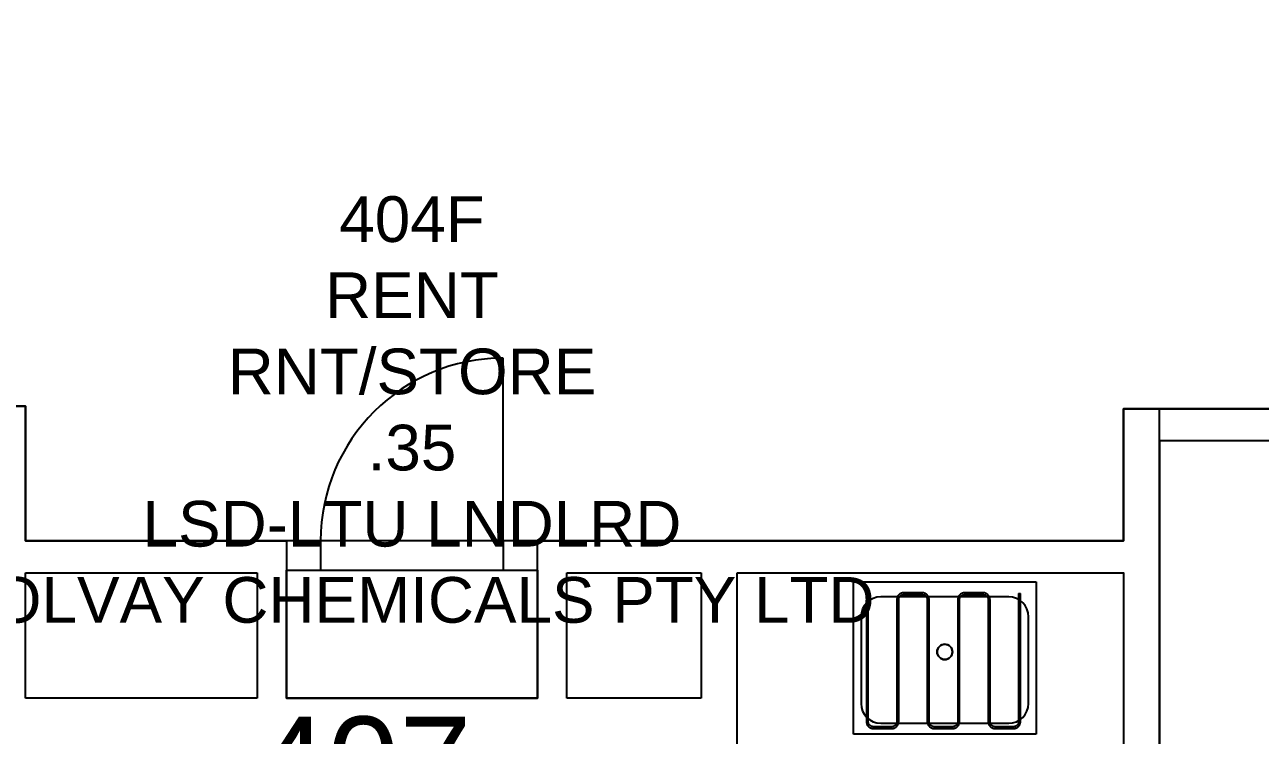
# Model space of a CAD drawing. Extents: x 14785 to 50894, y -3296 to 56414.
# Drawn here: x 30440 to 34499, y 10857 to 13190 of the extents above; entities that cross this region are included whole.
import ezdxf

# ---------------------------------------------------------------- set-up
doc = ezdxf.new("R2010")
doc.units = 0
doc.header["$MEASUREMENT"] = 0
for name, color, linetype in [('A-Door', 252, 'CONTINUOUS'), ('A-Wall__Brick', 7, 'CONTINUOUS'), ('H-Fixtures__Sink', 252, 'CONTINUOUS'), ('RM$', 7, 'CONTINUOUS'), ('RM$TXT', 4, 'CONTINUOUS'), ('SU$', 12, 'CONTINUOUS')]:
    doc.layers.add(name, color=color, linetype=linetype)
doc.styles.add('Arial', font='arial.ttf')

msp = doc.modelspace()

# ---------------------------------------------------------------- linework, layer by layer
at = {"layer": 'A-Door'}
for p, q in [((32012.1, 11495.9), (32012.1, 12095.9)), ((35517.1, 11823.9), (34167.1, 11823.9))]:
    msp.add_line(p, q, dxfattribs=at)
at = {"layer": 'A-Door', "color": 252}
msp.add_arc((32012.1, 11495.9), 600, 90, 180, dxfattribs=at)
at = {"layer": 'A-Wall__Brick'}
for p, q in [((30442.1, 11937.9), (26550.1, 11937.9)), ((30442.1, 11495.9), (30442.1, 11937.9)), ((34167.1, 11928.9), (34049.1, 11928.9)), ((34049.1, 11928.9), (34049.1, 11495.9)), ((34167.1, 10290.9), (34167.1, 11928.9)), ((31202.1, 11495.9), (30442.1, 11495.9)), ((31412.1, 11495.9), (31203.6, 11495.9)), ((31412.1, 11495.9), (31412.1, 11399.9)), ((34049.1, 11495.9), (32012.1, 11495.9)), ((32012.1, 11495.9), (32012.1, 11399.9)), ((30442.1, 10978.9), (30442.1, 11390.9)), ((30442.1, 11390.9), (31203.6, 11390.9)), ((31203.6, 11390.9), (31203.6, 10978.9)), ((31299.6, 11399.9), (31412.1, 11399.9)), ((31299.6, 10978.9), (31299.6, 11399.9)), ((32012.1, 11399.9), (32124.6, 11399.9)), ((32124.6, 11399.9), (32124.6, 10978.9)), ((32220.6, 11390.9), (32662.1, 11390.9)), ((32220.6, 10978.9), (32220.6, 11390.9)), ((32662.1, 11390.9), (32662.1, 10978.9)), ((32780.1, 9482.9), (32780.1, 11390.9)), ((32780.1, 11390.9), (34049.1, 11390.9)), ((34049.1, 11390.9), (34049.1, 10290.9)), ((31203.6, 10978.9), (30442.1, 10978.9)), ((32124.6, 10978.9), (31299.6, 10978.9)), ((32662.1, 10978.9), (32220.6, 10978.9))]:
    msp.add_line(p, q, dxfattribs=at)
at = {"layer": 'H-Fixtures__Sink'}
for p, q in [((33162.1, 10860.9), (33162.1, 11360.9)), ((33162.1, 11360.9), (33762.1, 11360.9)), ((33387.8, 11325.4), (33327.8, 11325.4)), ((33587.8, 11325.4), (33527.8, 11325.4)), ((33762.1, 11360.9), (33762.1, 10860.9)), ((33204.8, 11322.4), (33204.8, 10902.4)), ((33204.8, 11322.4), (33210.8, 11322.4)), ((33210.8, 10902.4), (33210.8, 11322.4)), ((33672.1, 11311.8), (33252.1, 11311.8)), ((33304.8, 11302.4), (33304.8, 10902.4)), ((33310.8, 10902.4), (33310.8, 11302.4)), ((33327.8, 11319.4), (33387.8, 11319.4)), ((33404.8, 11302.4), (33404.8, 10902.4)), ((33410.8, 10902.4), (33410.8, 11302.4)), ((33504.8, 11302.4), (33504.8, 10902.4)), ((33510.8, 10902.4), (33510.8, 11302.4)), ((33527.8, 11319.4), (33587.8, 11319.4)), ((33604.8, 11302.4), (33604.8, 10902.4)), ((33610.8, 10902.4), (33610.8, 11302.4)), ((33704.8, 11322.4), (33704.8, 10902.4)), ((33704.8, 11322.4), (33710.8, 11322.4)), ((33710.8, 10902.4), (33710.8, 11322.4)), ((33187.1, 11246.8), (33187.1, 10961.8)), ((33737.1, 10961.8), (33737.1, 11246.8)), ((33287.8, 10885.4), (33227.8, 10885.4)), ((33227.8, 10879.4), (33287.8, 10879.4)), ((33252.1, 10896.8), (33672.1, 10896.8)), ((33487.8, 10885.4), (33427.8, 10885.4)), ((33427.8, 10879.4), (33487.8, 10879.4)), ((33687.8, 10885.4), (33627.8, 10885.4)), ((33627.8, 10879.4), (33687.8, 10879.4)), ((33762.1, 10860.9), (33162.1, 10860.9))]:
    msp.add_line(p, q, dxfattribs=at)
at = {"layer": 'H-Fixtures__Sink', "flags": 128}
for points in [[(33327.8, 11325.4), (33326.9, 11325.3), (33326, 11325.3), (33325.1, 11325.2), (33324.1, 11325.1), (33323.2, 11324.9), (33322.3, 11324.7), (33321.4, 11324.5), (33320.6, 11324.2), (33319.7, 11323.9), (33318.8, 11323.5), (33318, 11323.2), (33317.2, 11322.8), (33316.4, 11322.3), (33315.6, 11321.8), (33314.8, 11321.3), (33314.1, 11320.8), (33313.3, 11320.2), (33312.6, 11319.6), (33312, 11319), (33311.3, 11318.4), (33310.7, 11317.7), (33310.1, 11317), (33309.5, 11316.3), (33309, 11315.5), (33308.5, 11314.8), (33308, 11314), (33307.5, 11313.2), (33307.1, 11312.4), (33306.7, 11311.5), (33306.4, 11310.7), (33306.1, 11309.8), (33305.8, 11308.9), (33305.5, 11308.1), (33305.3, 11307.2), (33305.1, 11306.3), (33305, 11305.4), (33304.9, 11304.4), (33304.8, 11303.5), (33304.8, 11302.6), (33304.8, 11302.4)], [(33410.8, 11302.4), (33410.8, 11303.3), (33410.7, 11304.2), (33410.6, 11305.1), (33410.5, 11306), (33410.3, 11306.9), (33410.1, 11307.8), (33409.9, 11308.7), (33409.6, 11309.6), (33409.3, 11310.5), (33409, 11311.3), (33408.6, 11312.1), (33408.2, 11313), (33407.8, 11313.8), (33407.3, 11314.6), (33406.8, 11315.3), (33406.3, 11316.1), (33405.7, 11316.8), (33405.1, 11317.5), (33404.5, 11318.2), (33403.8, 11318.9), (33403.2, 11319.5), (33402.5, 11320.1), (33401.7, 11320.7), (33401, 11321.2), (33400.2, 11321.7), (33399.4, 11322.2), (33398.6, 11322.6), (33397.8, 11323.1), (33397, 11323.4), (33396.1, 11323.8), (33395.3, 11324.1), (33394.4, 11324.4), (33393.5, 11324.6), (33392.6, 11324.8), (33391.7, 11325), (33390.8, 11325.2), (33389.9, 11325.3), (33389, 11325.3), (33388.1, 11325.4), (33387.8, 11325.4)], [(33527.8, 11325.4), (33526.9, 11325.3), (33526, 11325.3), (33525.1, 11325.2), (33524.1, 11325.1), (33523.2, 11324.9), (33522.3, 11324.7), (33521.4, 11324.5), (33520.6, 11324.2), (33519.7, 11323.9), (33518.8, 11323.5), (33518, 11323.2), (33517.2, 11322.8), (33516.4, 11322.3), (33515.6, 11321.8), (33514.8, 11321.3), (33514.1, 11320.8), (33513.3, 11320.2), (33512.6, 11319.6), (33512, 11319), (33511.3, 11318.4), (33510.7, 11317.7), (33510.1, 11317), (33509.5, 11316.3), (33509, 11315.5), (33508.5, 11314.8), (33508, 11314), (33507.5, 11313.2), (33507.1, 11312.4), (33506.7, 11311.5), (33506.4, 11310.7), (33506.1, 11309.8), (33505.8, 11308.9), (33505.5, 11308.1), (33505.3, 11307.2), (33505.1, 11306.3), (33505, 11305.4), (33504.9, 11304.4), (33504.8, 11303.5), (33504.8, 11302.6), (33504.8, 11302.4)], [(33610.8, 11302.4), (33610.8, 11303.3), (33610.7, 11304.2), (33610.6, 11305.1), (33610.5, 11306), (33610.3, 11306.9), (33610.1, 11307.8), (33609.9, 11308.7), (33609.6, 11309.6), (33609.3, 11310.5), (33609, 11311.3), (33608.6, 11312.1), (33608.2, 11313), (33607.8, 11313.8), (33607.3, 11314.6), (33606.8, 11315.3), (33606.3, 11316.1), (33605.7, 11316.8), (33605.1, 11317.5), (33604.5, 11318.2), (33603.8, 11318.9), (33603.2, 11319.5), (33602.5, 11320.1), (33601.7, 11320.7), (33601, 11321.2), (33600.2, 11321.7), (33599.4, 11322.2), (33598.6, 11322.6), (33597.8, 11323.1), (33597, 11323.4), (33596.1, 11323.8), (33595.3, 11324.1), (33594.4, 11324.4), (33593.5, 11324.6), (33592.6, 11324.8), (33591.7, 11325), (33590.8, 11325.2), (33589.9, 11325.3), (33589, 11325.3), (33588.1, 11325.4), (33587.8, 11325.4)], [(33310.8, 11302.4), (33310.8, 11303), (33310.9, 11303.7), (33310.9, 11304.4), (33311, 11305.1), (33311.1, 11305.7), (33311.3, 11306.4), (33311.5, 11307), (33311.7, 11307.7), (33311.9, 11308.3), (33312.1, 11309), (33312.4, 11309.6), (33312.7, 11310.2), (33313.1, 11310.8), (33313.4, 11311.4), (33313.8, 11312), (33314.2, 11312.5), (33314.6, 11313), (33315, 11313.6), (33315.5, 11314.1), (33316, 11314.5), (33316.5, 11315), (33317, 11315.5), (33317.5, 11315.9), (33318.1, 11316.3), (33318.6, 11316.7), (33319.2, 11317), (33319.8, 11317.3), (33320.4, 11317.7), (33321, 11317.9), (33321.6, 11318.2), (33322.3, 11318.4), (33322.9, 11318.6), (33323.6, 11318.8), (33324.2, 11319), (33324.9, 11319.1), (33325.6, 11319.2), (33326.3, 11319.3), (33326.9, 11319.3), (33327.6, 11319.4), (33327.8, 11319.4)], [(33387.8, 11319.4), (33388.5, 11319.3), (33389.2, 11319.3), (33389.8, 11319.2), (33390.5, 11319.1), (33391.2, 11319), (33391.8, 11318.9), (33392.5, 11318.7), (33393.2, 11318.5), (33393.8, 11318.3), (33394.4, 11318), (33395, 11317.7), (33395.7, 11317.4), (33396.3, 11317.1), (33396.8, 11316.8), (33397.4, 11316.4), (33398, 11316), (33398.5, 11315.6), (33399, 11315.1), (33399.5, 11314.7), (33400, 11314.2), (33400.5, 11313.7), (33400.9, 11313.2), (33401.3, 11312.7), (33401.7, 11312.1), (33402.1, 11311.5), (33402.5, 11311), (33402.8, 11310.4), (33403.1, 11309.8), (33403.4, 11309.1), (33403.6, 11308.5), (33403.9, 11307.9), (33404.1, 11307.2), (33404.3, 11306.6), (33404.4, 11305.9), (33404.6, 11305.2), (33404.7, 11304.6), (33404.7, 11303.9), (33404.8, 11303.2), (33404.8, 11302.5), (33404.8, 11302.4)], [(33510.8, 11302.4), (33510.8, 11303), (33510.9, 11303.7), (33510.9, 11304.4), (33511, 11305.1), (33511.1, 11305.7), (33511.3, 11306.4), (33511.5, 11307), (33511.7, 11307.7), (33511.9, 11308.3), (33512.1, 11309), (33512.4, 11309.6), (33512.7, 11310.2), (33513.1, 11310.8), (33513.4, 11311.4), (33513.8, 11312), (33514.2, 11312.5), (33514.6, 11313), (33515, 11313.6), (33515.5, 11314.1), (33516, 11314.5), (33516.5, 11315), (33517, 11315.5), (33517.5, 11315.9), (33518.1, 11316.3), (33518.6, 11316.7), (33519.2, 11317), (33519.8, 11317.3), (33520.4, 11317.7), (33521, 11317.9), (33521.6, 11318.2), (33522.3, 11318.4), (33522.9, 11318.6), (33523.6, 11318.8), (33524.2, 11319), (33524.9, 11319.1), (33525.6, 11319.2), (33526.3, 11319.3), (33526.9, 11319.3), (33527.6, 11319.4), (33527.8, 11319.4)], [(33587.8, 11319.4), (33588.5, 11319.3), (33589.2, 11319.3), (33589.8, 11319.2), (33590.5, 11319.1), (33591.2, 11319), (33591.8, 11318.9), (33592.5, 11318.7), (33593.2, 11318.5), (33593.8, 11318.3), (33594.4, 11318), (33595, 11317.7), (33595.7, 11317.4), (33596.3, 11317.1), (33596.8, 11316.8), (33597.4, 11316.4), (33598, 11316), (33598.5, 11315.6), (33599, 11315.1), (33599.5, 11314.7), (33600, 11314.2), (33600.5, 11313.7), (33600.9, 11313.2), (33601.3, 11312.7), (33601.7, 11312.1), (33602.1, 11311.5), (33602.5, 11311), (33602.8, 11310.4), (33603.1, 11309.8), (33603.4, 11309.1), (33603.6, 11308.5), (33603.9, 11307.9), (33604.1, 11307.2), (33604.3, 11306.6), (33604.4, 11305.9), (33604.6, 11305.2), (33604.7, 11304.6), (33604.7, 11303.9), (33604.8, 11303.2), (33604.8, 11302.5), (33604.8, 11302.4)], [(33204.8, 10902.4), (33204.8, 10901.4), (33204.9, 10900.5), (33205, 10899.6), (33205.1, 10898.7), (33205.3, 10897.8), (33205.5, 10896.9), (33205.7, 10896), (33206, 10895.1), (33206.3, 10894.2), (33206.6, 10893.4), (33207, 10892.6), (33207.4, 10891.7), (33207.8, 10890.9), (33208.3, 10890.1), (33208.8, 10889.4), (33209.4, 10888.6), (33209.9, 10887.9), (33210.5, 10887.2), (33211.1, 10886.5), (33211.8, 10885.9), (33212.5, 10885.2), (33213.2, 10884.6), (33213.9, 10884.1), (33214.6, 10883.5), (33215.4, 10883), (33216.2, 10882.5), (33217, 10882.1), (33217.8, 10881.6), (33218.6, 10881.3), (33219.5, 10880.9), (33220.3, 10880.6), (33221.2, 10880.3), (33222.1, 10880.1), (33223, 10879.9), (33223.9, 10879.7), (33224.8, 10879.5), (33225.7, 10879.4), (33226.6, 10879.4), (33227.6, 10879.4), (33227.8, 10879.4)], [(33227.8, 10885.4), (33227.1, 10885.4), (33226.4, 10885.4), (33225.8, 10885.5), (33225.1, 10885.6), (33224.4, 10885.7), (33223.8, 10885.8), (33223.1, 10886), (33222.5, 10886.2), (33221.8, 10886.4), (33221.2, 10886.7), (33220.6, 10887), (33220, 10887.3), (33219.4, 10887.6), (33218.8, 10887.9), (33218.2, 10888.3), (33217.7, 10888.7), (33217.1, 10889.1), (33216.6, 10889.6), (33216.1, 10890), (33215.6, 10890.5), (33215.1, 10891), (33214.7, 10891.5), (33214.3, 10892.1), (33213.9, 10892.6), (33213.5, 10893.2), (33213.1, 10893.7), (33212.8, 10894.3), (33212.5, 10894.9), (33212.2, 10895.6), (33212, 10896.2), (33211.7, 10896.8), (33211.5, 10897.5), (33211.3, 10898.1), (33211.2, 10898.8), (33211.1, 10899.5), (33211, 10900.1), (33210.9, 10900.8), (33210.8, 10901.5), (33210.8, 10902.2), (33210.8, 10902.4)], [(33287.8, 10879.4), (33288.7, 10879.4), (33289.6, 10879.4), (33290.6, 10879.5), (33291.5, 10879.6), (33292.4, 10879.8), (33293.3, 10880), (33294.2, 10880.2), (33295, 10880.5), (33295.9, 10880.8), (33296.8, 10881.2), (33297.6, 10881.5), (33298.4, 10882), (33299.2, 10882.4), (33300, 10882.9), (33300.8, 10883.4), (33301.5, 10883.9), (33302.3, 10884.5), (33303, 10885.1), (33303.7, 10885.7), (33304.3, 10886.3), (33304.9, 10887), (33305.5, 10887.7), (33306.1, 10888.4), (33306.6, 10889.2), (33307.2, 10889.9), (33307.6, 10890.7), (33308.1, 10891.5), (33308.5, 10892.3), (33308.9, 10893.2), (33309.2, 10894), (33309.6, 10894.9), (33309.8, 10895.8), (33310.1, 10896.6), (33310.3, 10897.5), (33310.5, 10898.4), (33310.6, 10899.4), (33310.7, 10900.3), (33310.8, 10901.2), (33310.8, 10902.1), (33310.8, 10902.4)], [(33304.8, 10902.4), (33304.8, 10901.7), (33304.8, 10901), (33304.7, 10900.3), (33304.6, 10899.6), (33304.5, 10899), (33304.3, 10898.3), (33304.1, 10897.7), (33303.9, 10897), (33303.7, 10896.4), (33303.5, 10895.7), (33303.2, 10895.1), (33302.9, 10894.5), (33302.6, 10893.9), (33302.2, 10893.3), (33301.8, 10892.8), (33301.4, 10892.2), (33301, 10891.7), (33300.6, 10891.1), (33300.1, 10890.6), (33299.6, 10890.2), (33299.2, 10889.7), (33298.6, 10889.2), (33298.1, 10888.8), (33297.6, 10888.4), (33297, 10888), (33296.4, 10887.7), (33295.8, 10887.4), (33295.2, 10887), (33294.6, 10886.8), (33294, 10886.5), (33293.3, 10886.3), (33292.7, 10886.1), (33292, 10885.9), (33291.4, 10885.7), (33290.7, 10885.6), (33290, 10885.5), (33289.3, 10885.4), (33288.7, 10885.4), (33288, 10885.4), (33287.8, 10885.4)], [(33404.8, 10902.4), (33404.8, 10901.4), (33404.9, 10900.5), (33405, 10899.6), (33405.1, 10898.7), (33405.3, 10897.8), (33405.5, 10896.9), (33405.7, 10896), (33406, 10895.1), (33406.3, 10894.2), (33406.6, 10893.4), (33407, 10892.6), (33407.4, 10891.7), (33407.8, 10890.9), (33408.3, 10890.1), (33408.8, 10889.4), (33409.4, 10888.6), (33409.9, 10887.9), (33410.5, 10887.2), (33411.1, 10886.5), (33411.8, 10885.9), (33412.5, 10885.2), (33413.2, 10884.6), (33413.9, 10884.1), (33414.6, 10883.5), (33415.4, 10883), (33416.2, 10882.5), (33417, 10882.1), (33417.8, 10881.6), (33418.6, 10881.3), (33419.5, 10880.9), (33420.3, 10880.6), (33421.2, 10880.3), (33422.1, 10880.1), (33423, 10879.9), (33423.9, 10879.7), (33424.8, 10879.5), (33425.7, 10879.4), (33426.6, 10879.4), (33427.6, 10879.4), (33427.8, 10879.4)], [(33427.8, 10885.4), (33427.1, 10885.4), (33426.4, 10885.4), (33425.8, 10885.5), (33425.1, 10885.6), (33424.4, 10885.7), (33423.8, 10885.8), (33423.1, 10886), (33422.5, 10886.2), (33421.8, 10886.4), (33421.2, 10886.7), (33420.6, 10887), (33420, 10887.3), (33419.4, 10887.6), (33418.8, 10887.9), (33418.2, 10888.3), (33417.7, 10888.7), (33417.1, 10889.1), (33416.6, 10889.6), (33416.1, 10890), (33415.6, 10890.5), (33415.1, 10891), (33414.7, 10891.5), (33414.3, 10892.1), (33413.9, 10892.6), (33413.5, 10893.2), (33413.1, 10893.7), (33412.8, 10894.3), (33412.5, 10894.9), (33412.2, 10895.6), (33412, 10896.2), (33411.7, 10896.8), (33411.5, 10897.5), (33411.3, 10898.1), (33411.2, 10898.8), (33411.1, 10899.5), (33411, 10900.1), (33410.9, 10900.8), (33410.8, 10901.5), (33410.8, 10902.2), (33410.8, 10902.4)], [(33487.8, 10879.4), (33488.7, 10879.4), (33489.6, 10879.4), (33490.6, 10879.5), (33491.5, 10879.6), (33492.4, 10879.8), (33493.3, 10880), (33494.2, 10880.2), (33495, 10880.5), (33495.9, 10880.8), (33496.8, 10881.2), (33497.6, 10881.5), (33498.4, 10882), (33499.2, 10882.4), (33500, 10882.9), (33500.8, 10883.4), (33501.5, 10883.9), (33502.3, 10884.5), (33503, 10885.1), (33503.7, 10885.7), (33504.3, 10886.3), (33504.9, 10887), (33505.5, 10887.7), (33506.1, 10888.4), (33506.6, 10889.2), (33507.2, 10889.9), (33507.6, 10890.7), (33508.1, 10891.5), (33508.5, 10892.3), (33508.9, 10893.2), (33509.2, 10894), (33509.6, 10894.9), (33509.8, 10895.8), (33510.1, 10896.6), (33510.3, 10897.5), (33510.5, 10898.4), (33510.6, 10899.4), (33510.7, 10900.3), (33510.8, 10901.2), (33510.8, 10902.1), (33510.8, 10902.4)], [(33504.8, 10902.4), (33504.8, 10901.7), (33504.8, 10901), (33504.7, 10900.3), (33504.6, 10899.6), (33504.5, 10899), (33504.3, 10898.3), (33504.1, 10897.7), (33503.9, 10897), (33503.7, 10896.4), (33503.5, 10895.7), (33503.2, 10895.1), (33502.9, 10894.5), (33502.6, 10893.9), (33502.2, 10893.3), (33501.8, 10892.8), (33501.4, 10892.2), (33501, 10891.7), (33500.6, 10891.1), (33500.1, 10890.6), (33499.6, 10890.2), (33499.2, 10889.7), (33498.6, 10889.2), (33498.1, 10888.8), (33497.6, 10888.4), (33497, 10888), (33496.4, 10887.7), (33495.8, 10887.4), (33495.2, 10887), (33494.6, 10886.8), (33494, 10886.5), (33493.3, 10886.3), (33492.7, 10886.1), (33492, 10885.9), (33491.4, 10885.7), (33490.7, 10885.6), (33490, 10885.5), (33489.3, 10885.4), (33488.7, 10885.4), (33488, 10885.4), (33487.8, 10885.4)], [(33604.8, 10902.4), (33604.8, 10901.4), (33604.9, 10900.5), (33605, 10899.6), (33605.1, 10898.7), (33605.3, 10897.8), (33605.5, 10896.9), (33605.7, 10896), (33606, 10895.1), (33606.3, 10894.2), (33606.6, 10893.4), (33607, 10892.6), (33607.4, 10891.7), (33607.8, 10890.9), (33608.3, 10890.1), (33608.8, 10889.4), (33609.4, 10888.6), (33609.9, 10887.9), (33610.5, 10887.2), (33611.1, 10886.5), (33611.8, 10885.9), (33612.5, 10885.2), (33613.2, 10884.6), (33613.9, 10884.1), (33614.6, 10883.5), (33615.4, 10883), (33616.2, 10882.5), (33617, 10882.1), (33617.8, 10881.6), (33618.6, 10881.3), (33619.5, 10880.9), (33620.3, 10880.6), (33621.2, 10880.3), (33622.1, 10880.1), (33623, 10879.9), (33623.9, 10879.7), (33624.8, 10879.5), (33625.7, 10879.4), (33626.6, 10879.4), (33627.6, 10879.4), (33627.8, 10879.4)], [(33627.8, 10885.4), (33627.1, 10885.4), (33626.4, 10885.4), (33625.8, 10885.5), (33625.1, 10885.6), (33624.4, 10885.7), (33623.8, 10885.8), (33623.1, 10886), (33622.5, 10886.2), (33621.8, 10886.4), (33621.2, 10886.7), (33620.6, 10887), (33620, 10887.3), (33619.4, 10887.6), (33618.8, 10887.9), (33618.2, 10888.3), (33617.7, 10888.7), (33617.1, 10889.1), (33616.6, 10889.6), (33616.1, 10890), (33615.6, 10890.5), (33615.1, 10891), (33614.7, 10891.5), (33614.3, 10892.1), (33613.9, 10892.6), (33613.5, 10893.2), (33613.1, 10893.7), (33612.8, 10894.3), (33612.5, 10894.9), (33612.2, 10895.6), (33612, 10896.2), (33611.7, 10896.8), (33611.5, 10897.5), (33611.3, 10898.1), (33611.2, 10898.8), (33611.1, 10899.5), (33611, 10900.1), (33610.9, 10900.8), (33610.8, 10901.5), (33610.8, 10902.2), (33610.8, 10902.4)], [(33687.8, 10879.4), (33688.7, 10879.4), (33689.6, 10879.4), (33690.6, 10879.5), (33691.5, 10879.6), (33692.4, 10879.8), (33693.3, 10880), (33694.2, 10880.2), (33695, 10880.5), (33695.9, 10880.8), (33696.8, 10881.2), (33697.6, 10881.5), (33698.4, 10882), (33699.2, 10882.4), (33700, 10882.9), (33700.8, 10883.4), (33701.5, 10883.9), (33702.3, 10884.5), (33703, 10885.1), (33703.7, 10885.7), (33704.3, 10886.3), (33704.9, 10887), (33705.5, 10887.7), (33706.1, 10888.4), (33706.6, 10889.2), (33707.2, 10889.9), (33707.6, 10890.7), (33708.1, 10891.5), (33708.5, 10892.3), (33708.9, 10893.2), (33709.2, 10894), (33709.6, 10894.9), (33709.8, 10895.8), (33710.1, 10896.6), (33710.3, 10897.5), (33710.5, 10898.4), (33710.6, 10899.4), (33710.7, 10900.3), (33710.8, 10901.2), (33710.8, 10902.1), (33710.8, 10902.4)], [(33704.8, 10902.4), (33704.8, 10901.7), (33704.8, 10901), (33704.7, 10900.3), (33704.6, 10899.6), (33704.5, 10899), (33704.3, 10898.3), (33704.1, 10897.7), (33703.9, 10897), (33703.7, 10896.4), (33703.5, 10895.7), (33703.2, 10895.1), (33702.9, 10894.5), (33702.6, 10893.9), (33702.2, 10893.3), (33701.8, 10892.8), (33701.4, 10892.2), (33701, 10891.7), (33700.6, 10891.1), (33700.1, 10890.6), (33699.6, 10890.2), (33699.2, 10889.7), (33698.6, 10889.2), (33698.1, 10888.8), (33697.6, 10888.4), (33697, 10888), (33696.4, 10887.7), (33695.8, 10887.4), (33695.2, 10887), (33694.6, 10886.8), (33694, 10886.5), (33693.3, 10886.3), (33692.7, 10886.1), (33692, 10885.9), (33691.4, 10885.7), (33690.7, 10885.6), (33690, 10885.5), (33689.3, 10885.4), (33688.7, 10885.4), (33688, 10885.4), (33687.8, 10885.4)]]:
    msp.add_lwpolyline(points, dxfattribs=at)
at = {"layer": 'H-Fixtures__Sink'}
msp.add_circle((33462.1, 11131.1), 25, dxfattribs=at)
for centre, radius, start, end in [((33252.1, 11246.8), 65, 90, 180), ((33672.1, 11246.8), 65, 0, 90), ((33462.1, 11131.1), 25, 0, 180), ((33462.1, 11131.1), 25, 180, 0), ((33252.1, 10961.8), 65, 180, 270), ((33672.1, 10961.8), 65, 270, 0)]:
    msp.add_arc(centre, radius, start, end, dxfattribs=at)
at = {"layer": 'RM$', "flags": 128}
msp.add_lwpolyline([(47461.6, 1923.9), (40218.5, 1923.9), (40218.5, 11928.9), (34049.1, 11928.9), (34049.1, 11495.9), (30442.1, 11495.9), (30442.1, 11937.9), (26550.1, 11937.9), (26550.1, 25311.4)], dxfattribs=at)
for points in [[(27438.1, 8137.9), (27438.1, 6441.9), (35517.1, 6441.9), (35517.1, 11823.9), (34167.1, 11823.9), (34167.1, 7988.9), (30314.1, 7988.9), (30314.1, 8603.9), (27497.1, 8603.9), (27497.1, 8137.9)], [(32780.1, 11390.9), (34049.1, 11390.9), (34049.1, 8106.9), (33062.1, 8106.9), (33062.1, 9482.9), (32780.1, 9482.9)]]:
    msp.add_lwpolyline(points, close=True, dxfattribs=at)
at = {"layer": 'RM$'}
msp.add_lwpolyline([(31299.6, 11399.9), (32124.6, 11399.9), (32124.6, 10978.9), (31299.6, 10978.9)], close=True, dxfattribs=at)
at = {"layer": 'SU$', "flags": 128}
msp.add_lwpolyline([(26550.1, 11937.9), (30442.1, 11937.9), (30442.1, 11495.9), (31299.6, 11495.9), (31299.6, 11399.9), (31299.6, 10978.9), (32124.6, 10978.9), (32124.6, 11399.9), (32124.6, 11495.9), (34049.1, 11495.9), (34049.1, 11928.9), (40218.5, 11928.9), (40218.5, 10891.4), (40122.5, 10891.4), (39462.1, 10891.4), (39462.1, 10066.4), (40218.5, 10066.4), (40218.5, 6943.3)], dxfattribs=at)

# ---------------------------------------------------------------- texts
at = {"layer": 'RM$TXT', "attachment_point": 8, "style": 'Arial'}
for s, insert, char_height in [('404F^M^JRENT^M^JRNT/STORE^M^J.35^M^JLSD-LTU LNDLRD^M^JSOLVAY CHEMICALS PTY LTD^M^J', (31712.1, 11224.8), 150), ('452^M^JOFFICE^M^JOFF/OTHER^M^J8.96^M^JLSD-LTU LNDLRD^M^JSOLVAY CHEMICALS PTY LTD^M^J', (28856.6, 8847.2), 304.8), ('407^M^JRENT^M^JRNT/UTIL^M^J5.93^M^JLICENCED^M^JSHARED^M^J', (31552.1, 8069.2), 304.8)]:
    msp.add_mtext(s, dxfattribs=dict(at, insert=insert, char_height=char_height))

doc.saveas('drawing.dxf')
